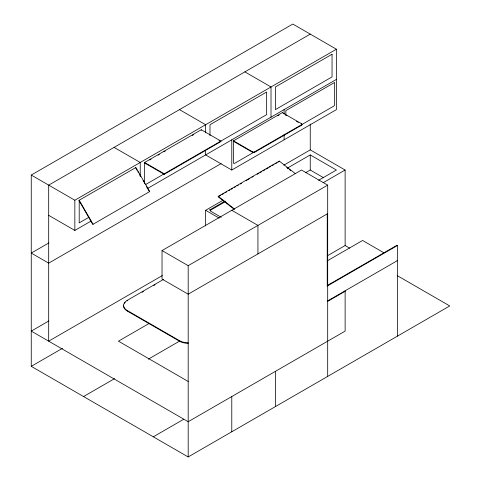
<?xml version="1.0" encoding="UTF-8"?>
<svg xmlns="http://www.w3.org/2000/svg" width="481" height="481" viewBox="0 0 481 481"><rect width="100%" height="100%" fill="white"/><g stroke="black" fill="none" stroke-linecap="round" stroke-linejoin="round"><path stroke-width="0.72" d="M234.331 209.397L218.182 196.783L218.254 196.326L279.287 161.093L295.442 173.707M279.287 161.093L277.91 162.295M397.114 275.547L449.747 305.94L188.185 456.95L31.253 366.342L31.253 175.06L292.815 24.05L336.405 49.218L336.405 109.626L231.782 170.027L205.627 154.924L205.627 150.505M310.251 34.115L48.689 185.131L48.689 341.173L162.356 275.553M31.253 175.06L74.844 200.228L336.405 49.218M88.865 217.304L79.203 222.883L79.203 200.228L135.876 167.508L149.747 191.534L92.767 224.435L78.896 200.409M144.595 183.67L144.595 162.476L201.268 129.756L220.881 141.083L220.881 141.588L164.213 174.308L144.595 162.981M149.747 160.005L151.034 159.259M158.117 155.171L159.403 154.431M163.913 151.828L165.199 151.082M192.25 135.468L193.536 134.722M145.238 184.758L266.654 114.658L266.654 92.003L209.987 124.723L209.987 135.684M48.822 242.941L31.253 253.084L48.689 263.149L221.11 163.606M48.689 215.332L74.844 230.429L91.029 221.086M147.354 188.57L336.405 79.419M301.852 124.543A1.233 0.709 0 0 1 301.533 125.228L254.449 152.411A1.233 0.709 0 0 1 252.705 152.411L233.525 141.336L233.525 140.831L282.437 112.578M277.856 115.741L279.136 115.001M253.836 152.243L234.487 163.414A1.233 0.709 -60 0 1 233.616 162.915L233.616 140.765M233.525 140.831L252.705 151.906A1.233 0.709 0 0 0 254.449 151.906L333.79 106.103A1.233 0.709 -60 0 0 334.662 104.587L334.662 82.443L285.834 110.63L285.834 115.061M218.182 196.783L220.779 195.28M222.078 194.534L224.026 193.41M225.324 192.659L226.623 191.907M228.565 190.783L229.864 190.031M231.163 189.286L232.461 188.534M234.409 187.41L235.708 186.658M237.007 185.913L238.305 185.161M240.253 184.037L241.552 183.285M246.098 180.664L249.994 178.415M251.942 177.291L253.24 176.539M257.137 174.29L259.085 173.166M260.383 172.414L261.682 171.669M262.981 170.917L264.929 169.793M266.227 169.041L268.176 167.917M269.474 167.166L270.773 166.42M272.072 165.668L274.014 164.544M275.312 163.793L276.611 163.047M205.627 225.956L205.627 210.299L223.064 200.228M283.772 165.181L310.251 149.892L345.124 170.027L345.124 245.532L327.044 255.976M224.982 201.136L209.963 209.806L210.293 210.329L225.415 201.599M287.283 168.188L310.251 154.93L336.405 170.027L318.542 180.339M327.687 213.648L188.185 294.186L162.031 279.088L162.031 250.565L301.533 170.027L327.687 185.131L327.687 376.413M48.822 320.965L31.253 331.108L188.185 421.711L345.124 331.108L345.124 290.807M305.784 172.607L310.251 170.027L323.647 177.766M323.166 182.708L345.124 170.027M127.158 300.908L127.158 300.403L163.546 279.389M142.105 292.274L143.404 291.528M153.8 285.522L155.098 284.77M162.031 250.565L188.185 265.668L327.687 185.131M31.253 366.342L62.482 348.31M148.954 323.557L118.44 341.173L188.185 381.445M83.562 396.548L114.562 378.649M148.304 359.169L179.467 341.173A12.127 6.999 0 0 0 188.185 343.308M327.044 260.979L362.56 240.47L384.006 252.85M397.438 336.141L397.438 245.502L327.248 286.027L327.248 213.901M327.687 301.377L345.124 291.312M153.313 436.814L183.67 419.288M244.859 71.867L271.013 86.971L271.013 117.172M282.347 112.644L301.533 123.719A1.233 0.709 0 0 1 301.533 124.723L301.533 125.228M285.546 114.995L286.826 115.729M296.416 121.266L298.334 122.372M179.467 109.62L205.627 124.723L205.627 132.828M218.987 140.488L220.881 141.588M397.438 245.502L396.999 245.25L327.248 285.522L327.687 285.774M396.999 260.353L397.438 260.606L327.687 300.872L327.248 300.625M345.124 245.532L349.675 248.16M231.782 210.299L257.936 225.397L257.936 253.92M144.595 162.476L164.213 173.803L164.213 174.308M114.081 147.372L140.236 162.476L140.236 176.473M221.236 217.298L210.858 211.303A2.465 1.425 0 0 1 210.858 209.289L211.165 209.824M205.627 210.299L219.186 218.127M127.158 300.403A12.428 7.173 0 0 0 127.224 310.51L179.467 340.668A12.127 6.999 0 0 0 188.185 342.809M123.683 305.032A12.428 7.173 0 0 0 127.224 311.015L179.467 341.173L179.467 340.668M286.712 167.4L288.444 168.753M289.598 169.655L290.746 170.557M218.254 196.326L234.409 208.946M210.45 209.53L210.756 210.059M210.347 209.584L210.654 210.119M210.281 209.62L210.594 210.155M210.197 209.668L210.51 210.203M210.089 209.734L210.456 210.233M210.005 209.782L210.359 210.293M135.57 167.689L137.067 170.286M137.819 171.585L138.564 172.883M139.688 174.831L140.44 176.13M143.067 180.676L143.813 181.974M146.44 186.52L149.062 191.065M79.203 200.228L93.073 224.254M310.251 123.984L310.251 149.892M310.251 154.93L310.251 170.027M301.533 123.719L301.533 124.218A1.233 0.709 0 0 1 301.725 124.369M284.091 109.626L284.091 114.045M284.091 134.668L284.091 139.827M275.373 371.374L275.373 406.613M254.449 151.906L254.449 152.411M252.705 151.906L252.705 152.411M231.782 139.827L231.782 170.027M231.782 396.542L231.782 431.782M201.268 129.756L201.268 130.261M188.185 265.668L188.185 456.95M127.224 310.51L127.224 311.015M74.844 200.228L74.844 230.429M124.507 303.234A12.428 7.173 0 0 1 125.21 302.393M332.046 54.251L275.373 86.971L275.373 109.626L332.046 76.906L332.046 54.251"/></g></svg>
